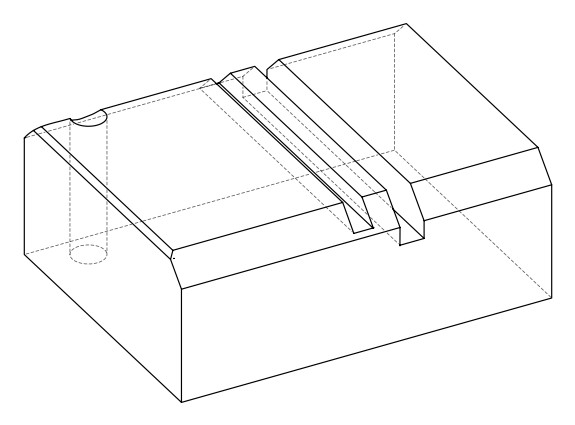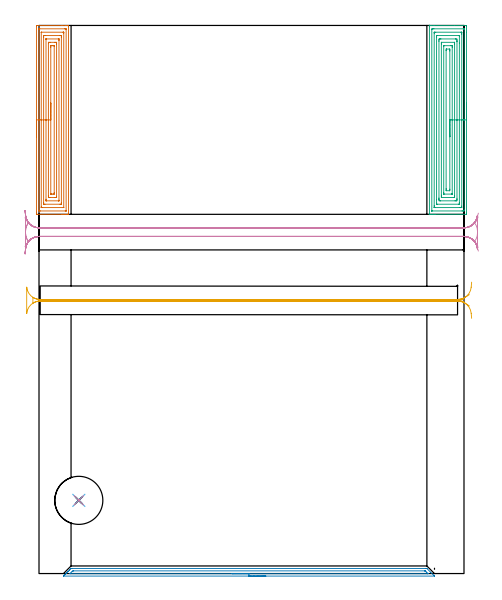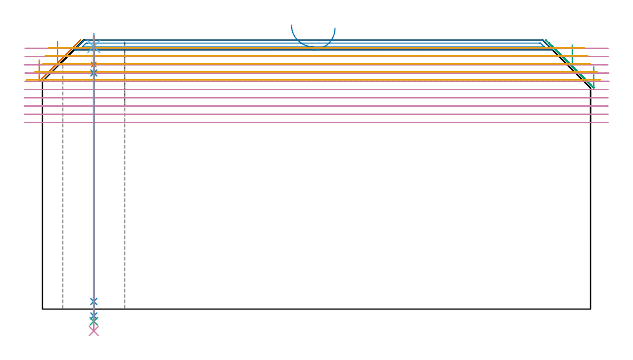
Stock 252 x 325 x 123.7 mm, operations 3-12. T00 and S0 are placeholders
(PLAN: 12 operations, 6 tool changes, 58.8 min)
(1 AREA_MILL | FG_CHAMFER_SURFACE | UGT0205_001 | 10.31 min | 35844 mm3)
(2 AREA_MILL_1 | FG_CHAMFER_SURFACE_1 | UGT0205_001 | 12.14 min | 48197 mm3)
(3 AREA_MILL_2 | FG_CHAMFER_SURFACE_2 | UGT0205_001 | 6.61 min | 21620 mm3)
(4 AREA_MILL_3 | FG_CHAMFER_SURFACE_3 | UGT0205_001 | 3.63 min | 2169 mm3)
(5 AREA_MILL_4 | FG_CHAMFER_SURFACE_4 | UGT0205_001 | 7.55 min | 29056 mm3)
(6 MILL_RECTANGULAR_SLOT | SLOT_RECTANGULAR | NXT0201_012 | Follow Part, ap 4, ae 75% | 11.59 min | 194804 mm3)
(7 MILL_RECTANGULAR_SLOT_1 | SLOT_RECTANGULAR_1 | NXT0201_012 | Follow Part, ap 4, ae 75% | 5.25 min | 71310 mm3)
(8 SPOT_DRILL | STEP1HOLE | NXT0321_9005460120000 | 0.05 min | 187 mm3)
(9 DRILL_BLIND_HOLE_INTO_CENTER | STEP1HOLE | NXT0301_046 | 0.05 min | 360 mm3)
(10 GUN_DRILL_THROUGH_HOLE | STEP1HOLE | UGT0307_003 | 0.57 min | 4341 mm3)
(11 SPADE_DRILL_TO_ENLARGE_THROUGH_HOLE | STEP1HOLE | UGT0306_009 | 0.53 min | 28232 mm3)
(12 DRILL_TO_ENLARGE_THROUGH_HOLE | STEP1HOLE | UGT0301_392 | 0.54 min | 44992 mm3)
(TOOL UGT0205_001 | Chamfer Mill 20 x 3 x 45 deg. | D20 FL50 Z2)
(TOOL NXT0201_012 | ENDMILL 16mm [2P460-1600-NA 1630] | D16 FL38 Z6)
(TOOL NXT0321_9005460120000 | NC Spot Drill, 142deg, 12mm, Carbide, Uncoated | D12 PA142 FL30 Z2)
(TOOL NXT0301_046 | Carbide Drill 7.5mm [860.1-0750-038A1-MM 2214] | D7.5 PA140 FL53 Z2)
(TOOL UGT0307_003 | Gun Drill 7 mm | D7 PA130 FL24 Z1)
(TOOL UGT0306_009 | Spade Drill 18.5mm | D18.5 PA132 FL10 Z2)
(TOOL UGT0301_392 | Twist Drill 28.5 mm | D28.5 PA118 FL165 Z2)
(OP 3 AREA_MILL_2)
G17 G21 G94 G90
T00 M6
G54
G17 G0 G90 X-1.5 Y259. S1061 M3
G43 Z133.7 H0
Z114.7
G94 G1 Y259.038 Z113.828 F250.
Y259.152 Z112.964
Y259.341 Z112.112
Y259.603 Z111.28
Y259.937 Z110.474
Y260.34 Z109.7
Y260.808 Z108.964
Y261.339 Z108.272
Y261.929 Z107.629
Y262.572 Z107.04
Y263.264 Z106.508
Y264. Z106.04
Y264.774 Z105.637
Y265.58 Z105.303
Y266.412 Z105.041
Y267.263 Z104.852
Y268.128 Z104.738
Y269. Z104.7
Y324.383
X-1.497 Y324.69 Z104.702
X-1.492 Y324.99 Z104.706
X-1.188 Y325. Z105.01
X13.623 Z119.818
X16.021 Z122.216
X16.701 Z122.9
X17.052 Z123.251
X17.448 Y324.993 Z123.639
X17.497 Y324.99 Z123.688
X17.5 Y324.829 Z123.7
Y213.17
X17.497 Y213.008 Z123.688
X17.488 Y213.006 Z123.679
X17.447 Y213.003 Z123.638
X17.052 Y213. Z123.251
X16.7 Z122.9
X16.021 Z122.216
X14.79 Z120.987
X14.238 Z120.433
X13.623 Z119.818
X-0.912 Y213.001 Z105.285
X-1.142 Y213.002 Z105.055
X-1.492 Y213.007 Z104.706
X-1.494 Y213.034 Z104.704
X-1.499 Y213.617 Z104.701
X-1.5 Y214.206 Z104.7
Y269.
X-0.086 Z106.114
X-0.085 Y322.727 Z106.115
X-0.084 Y322.857 Z106.116
X-0.08 Y322.943 Z106.12
X-0.077 Y322.992 Z106.123
X-0.07 Y322.993 Z106.13
X-0.021 Y322.996 Z106.179
X0.468 Y323. Z106.668
X15.13 Z121.33
X15.62 Y322.998 Z121.82
X16.021 Y322.992 Z122.221
X16.072 Y322.99 Z122.272
X16.08 Y322.791 Z122.28
X16.084 Y322.661 Z122.284
X16.085 Y322.596 Z122.285
X16.086 Y322.531 Z122.286
X16.085 Y215.273 Z122.285
X16.084 Y215.143 Z122.284
X16.08 Y215.057 Z122.28
X16.077 Y215.008 Z122.277
X16.07 Y215.007 Z122.27
X16.021 Y215.004 Z122.221
X15.532 Y215. Z121.732
X0.87 Z107.07
X0.38 Y215.001 Z106.58
X-0.021 Y215.008 Z106.179
X-0.072 Y215.01 Z106.128
X-0.08 Y215.208 Z106.12
X-0.084 Y215.338 Z106.116
X-0.085 Y215.403 Z106.115
X-0.086 Y215.469 Z106.114
Y269.
X1.328 Z107.528
X1.329 Y320.81 Z107.529
X1.331 Y320.918 Z107.531
X1.333 Y320.972 Z107.533
X1.335 Y320.99 Z107.535
X1.383 Y320.993 Z107.583
X1.573 Y320.999 Z107.773
X14.238 Y321. Z120.438
X14.428 Y320.999 Z120.628
X14.554 Y320.996 Z120.754
X14.654 Y320.99 Z120.854
X14.666 Y320.985 Z120.866
X14.668 Y320.978 Z120.868
X14.67 Y320.955 Z120.87
X14.671 Y320.81 Z120.871
X14.672 Y320.376 Z120.872
X14.671 Y217.19 Z120.871
X14.669 Y217.082 Z120.869
X14.667 Y217.028 Z120.867
X14.665 Y217.01 Z120.865
X14.617 Y217.007 Z120.817
X14.427 Y217.001 Z120.627
X1.762 Y217. Z107.962
X1.572 Y217.001 Z107.772
X1.446 Y217.004 Z107.646
X1.346 Y217.01 Z107.546
X1.334 Y217.015 Z107.534
X1.332 Y217.022 Z107.532
X1.33 Y217.045 Z107.53
X1.329 Y217.19 Z107.529
X1.328 Y217.624 Z107.528
Y269.
X2.743 Z108.943
Y318.13
X2.747 Y318.929 Z108.947
X2.749 Y318.979 Z108.949
X2.786 Y318.99 Z108.986
X2.893 Y318.995 Z109.093
X3.11 Y318.998 Z109.31
X3.544 Y319. Z109.744
X12.456 Z118.656
X12.9 Y318.998 Z119.1
X13.11 Y318.995 Z119.31
X13.214 Y318.99 Z119.414
X13.251 Y318.981 Z119.451
X13.257 Y318.13 Z119.457
Y219.87
X13.253 Y219.071 Z119.453
X13.251 Y219.021 Z119.451
X13.214 Y219.01 Z119.414
X13.107 Y219.006 Z119.307
X12.89 Y219.002 Z119.09
X12.456 Y219. Z118.656
X3.544 Z109.744
X3.1 Y219.002 Z109.3
X2.89 Y219.005 Z109.09
X2.786 Y219.01 Z108.986
X2.749 Y219.018 Z108.949
X2.743 Y219.87 Z108.943
Y269.
X4.157 Z110.357
Y316.622
X4.16 Y316.901 Z110.36
X4.163 Y316.98 Z110.363
X4.165 Y316.991 Z110.365
X4.17 Y316.995 Z110.37
X4.19 Y316.998 Z110.39
X4.271 Y316.999 Z110.471
X4.435 Y317. Z110.635
X11.565 Y316.999 Z117.765
X11.805 Y316.997 Z118.005
X11.834 Y316.99 Z118.034
X11.837 Y316.983 Z118.037
X11.84 Y316.961 Z118.04
X11.843 Y316.344 Z118.043
Y316.065
Y221.378
X11.84 Y221.099 Z118.04
X11.837 Y221.02 Z118.037
X11.835 Y221.009 Z118.035
X11.83 Y221.005 Z118.03
X11.81 Y221.002 Z118.01
X11.729 Y221.001 Z117.929
X11.565 Y221. Z117.765
X4.435 Y221.001 Z110.635
X4.195 Y221.003 Z110.395
X4.166 Y221.01 Z110.366
X4.163 Y221.017 Z110.363
X4.16 Y221.039 Z110.36
X4.157 Y221.656 Z110.357
Y221.935
Y269.
X5.571 Z111.771
Y314.312
X5.572 Y314.557 Z111.772
X5.575 Y314.881 Z111.775
X5.578 Y314.96 Z111.778
X5.581 Y314.99 Z111.781
X5.629 Y314.993 Z111.829
X5.777 Y314.998 Z111.977
X6.218 Y315. Z112.418
X6.667 Z112.867
X9.341 Z115.541
X9.782 Y314.999 Z115.982
X10.235 Y314.997 Z116.435
X10.391 Y314.99 Z116.591
X10.422 Y314.986 Z116.622
X10.424 Y314.93 Z116.624
X10.427 Y314.804 Z116.627
X10.428 Y314.557 Z116.628
X10.429 Y313.909 Z116.629
Y223.688
X10.428 Y223.443 Z116.628
X10.425 Y223.119 Z116.625
X10.422 Y223.04 Z116.622
X10.419 Y223.01 Z116.619
X10.371 Y223.007 Z116.571
X10.222 Y223.002 Z116.422
X9.782 Y223. Z115.982
X9.333 Z115.533
X6.659 Z112.859
X6.218 Y223.001 Z112.418
X5.765 Y223.003 Z111.965
X5.609 Y223.01 Z111.809
X5.578 Y223.014 Z111.778
X5.576 Y223.07 Z111.776
X5.573 Y223.196 Z111.773
X5.572 Y223.443 Z111.772
X5.571 Y224.091 Z111.771
Y269.
X6.985 Z113.185
X6.986 Y312.001 Z113.186
X6.99 Y312.77 Z113.19
X6.992 Y312.888 Z113.192
X7.001 Y312.99 Z113.201
X7.109 Y312.992 Z113.309
X7.772 Y312.999 Z113.972
X8.891 Z115.091
X8.967 Y312.997 Z115.167
X8.994 Y312.994 Z115.194
X9.005 Y312.991 Z115.205
X9.008 Y312.975 Z115.208
X9.012 Y312.894 Z115.212
X9.014 Y312.77 Z115.214
X9.015 Y312.647 Z115.215
X9.014 Y225.999 Z115.214
X9.01 Y225.229 Z115.21
X9.008 Y225.112 Z115.208
X8.999 Y225.01 Z115.199
X8.891 Y225.008 Z115.091
X8.228 Y225.001 Z114.428
X7.109 Z113.309
X7.033 Y225.003 Z113.233
X7.006 Y225.006 Z113.206
X6.995 Y225.009 Z113.195
X6.992 Y225.025 Z113.192
X6.988 Y225.106 Z113.188
X6.986 Y225.229 Z113.186
X6.985 Y225.353 Z113.185
Y269.
Y269.871 Z113.223
Y270.736 Z113.337
Y271.588 Z113.526
Y272.42 Z113.788
Y273.226 Z114.122
Y274. Z114.525
Y274.736 Z114.994
Y275.428 Z115.525
Y276.071 Z116.114
Y276.66 Z116.757
Y277.191 Z117.45
Y277.66 Z118.185
Y278.063 Z118.959
Y278.397 Z119.765
Y278.659 Z120.597
Y278.848 Z121.449
Y278.962 Z122.314
Y279. Z123.185
G0 Z133.7
M5
M2
(OP 4 AREA_MILL_3)
G17 G21 G94 G90
T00 M6
G54
G17 G0 G90 X134.5 Y-1.5 S1061 M3
G43 Z133.7 H0
Z129.2
G94 G1 X134.462 Z128.328 F250.
X134.348 Z127.464
X134.159 Z126.612
X133.897 Z125.78
X133.563 Z124.974
X133.16 Z124.2
X132.692 Z123.464
X132.16 Z122.772
X131.571 Z122.129
X130.928 Z121.54
X130.236 Z121.008
X129.5 Z120.54
X128.726 Z120.137
X127.92 Z119.803
X127.088 Z119.541
X126.236 Z119.352
X125.372 Z119.238
X124.5 Z119.2
X14.646 Y-1.499
X14.516 Y-1.495 Z119.203
X14.547 Y-1.459 Z119.239
X14.666 Y-1.334 Z119.364
X15.112 Y-0.886 Z119.811
X15.275 Y-0.723 Z119.972
X15.559 Y-0.441 Z120.259
X15.572 Y-0.428 Z120.272
X16.158 Y0.161 Z120.856
X16.452 Y0.452 Z121.152
X17.042 Y1.045 Z121.74
X17.363 Y1.363 Z122.063
X17.926 Y1.928 Z122.624
X18.285 Y2.285 Z122.985
X18.963 Y2.963 Z123.662
X19.005 Y2.998 Z123.685
X19.577 Y3. Z123.7
X229.423
X229.995 Y2.998 Z123.685
X230.038 Y2.963 Z123.662
X232.252 Y0.75 Z121.447
X234.019 Y-1.017 Z119.679
X234.392 Y-1.392 Z119.308
X234.459 Y-1.459 Z119.241
X234.483 Y-1.485 Z119.215
X234.484 Y-1.495 Z119.204
X234.483 Y-1.5 Z119.2
X124.5
Y-0.086 Z120.614
X18.684 Y-0.085 Z120.615
X18.635
X18.391 Y-0.079 Z120.621
X18.416 Y-0.045 Z120.655
X18.502 Y0.047 Z120.747
X18.593 Y0.142 Z120.842
X18.684 Y0.235 Z120.935
X19.577 Y1.126 Z121.826
X19.838 Y1.376 Z122.076
X20.053 Y1.579 Z122.279
X20.47 Y1.585 Z122.285
X20.519
X228.578 Y1.586 Z122.286
X228.789 Y1.584 Z122.284
X228.894 Y1.581 Z122.281
X228.943 Y1.579 Z122.279
X229.029 Y1.509 Z122.209
X229.423 Y1.125 Z121.825
X229.8 Y0.75 Z121.45
X230.316 Y0.234 Z120.934
X230.522 Y0.025 Z120.725
X230.609 Y-0.068 Z120.632
X230.618 Y-0.08 Z120.62
X230.614 Y-0.081 Z120.619
X230.573 Y-0.084 Z120.616
X230.488 Y-0.085 Z120.615
X230.316 Y-0.086 Z120.614
X124.5
X123.628 Z120.652
X122.764 Z120.766
X121.912 Z120.955
X121.08 Z121.217
X120.274 Z121.551
X119.5 Z121.954
X118.764 Z122.423
X118.072 Z122.954
X117.429 Z123.543
X116.84 Z124.186
X116.308 Z124.878
X115.84 Z125.614
X115.437 Z126.388
X115.103 Z127.194
X114.841 Z128.026
X114.652 Z128.878
X114.538 Z129.743
X114.5 Z130.614
G0 Z133.7
M5
M2
(OP 5 AREA_MILL_4)
G17 G21 G94 G90
T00 M6
G54
G17 G0 G90 X253.5 Y279. S1061 M3
G43 Z133.7 H0
Z111.7
G94 G1 Y278.962 Z110.828 F250.
Y278.848 Z109.964
Y278.659 Z109.112
Y278.397 Z108.28
Y278.063 Z107.474
Y277.66 Z106.7
Y277.192 Z105.964
Y276.66 Z105.272
Y276.071 Z104.629
Y275.428 Z104.04
Y274.736 Z103.508
Y274. Z103.04
Y273.226 Z102.637
Y272.42 Z102.303
Y271.588 Z102.041
Y270.736 Z101.852
Y269.872 Z101.738
Y269. Z101.7
Y213.617
X253.496 Y213.162 Z101.702
X253.492 Y213.01 Z101.706
X253.336 Y213. Z101.861
X235.185 Z120.01
X234.577 Z120.617
X234.032 Z121.165
X233.697 Z121.5
X233.152 Z122.044
X232.816 Z122.379
X232.145 Z123.055
X231.832 Z123.367
X231.613 Z123.581
X231.498 Y213.002 Z123.692
Y213.003 Z123.693
X231.5 Y213.17 Z123.7
Y324.83
X231.498 Y324.997 Z123.693
Y325. Z123.692
X231.832 Z123.367
X232.145 Z123.055
X232.816 Z122.379
X234.032 Z121.165
X234.577 Z120.617
X246.325 Z108.872
X253.064 Z102.133
X253.339 Y324.998 Z101.859
X253.492 Y324.99 Z101.706
X253.499 Y324.835 Z101.699
X253.5 Y324.383 Z101.7
Y320.922
Y269.
X252.086 Z103.114
X252.085 Y215.504 Z103.115
X252.084 Y215.404 Z103.116
X252.079 Y215.017 Z103.121
X251.696 Y215.005 Z103.504
X251.303 Y215.002 Z103.897
X250.821 Y215. Z104.379
X233.005 Y215.001 Z122.195
X232.974 Y215.002 Z122.226
X232.942 Y215.006 Z122.258
X232.921 Y215.01 Z122.279
X232.92 Y215.035 Z122.28
X232.915 Y215.303 Z122.285
Y322.496
X232.916 Y322.596 Z122.284
X232.921 Y322.983 Z122.279
X233.304 Y322.995 Z121.896
X233.697 Y322.998 Z121.503
X234.179 Y323. Z121.021
X251.995 Y322.999 Z103.205
X252.026 Y322.998 Z103.174
X252.058 Y322.994 Z103.142
X252.079 Y322.99 Z103.121
X252.08 Y322.965 Z103.12
X252.085 Y322.697 Z103.115
X252.086 Y269. Z103.114
X250.672 Z104.528
X250.671 Y217.832 Z104.529
X250.669 Y217.19 Z104.531
X250.667 Y217.065 Z104.533
X250.664 Y217.011 Z104.536
X250.606 Y217.005 Z104.594
X250.423 Y217.002 Z104.777
X249.73 Y217. Z105.47
X234.764 Y217.001 Z120.436
X234.577 Y217.003 Z120.623
X234.39 Y217.008 Z120.81
X234.342 Y217.01 Z120.858
X234.335 Y217.041 Z120.865
X234.332 Y217.106 Z120.868
X234.33 Y217.19 Z120.87
X234.329 Y217.442 Z120.871
X234.328 Y218.083 Z120.872
X234.329 Y320.168 Z120.871
X234.331 Y320.81 Z120.869
X234.333 Y320.935 Z120.867
X234.335 Y320.989 Z120.865
X234.394 Y320.995 Z120.806
X234.577 Y320.998 Z120.623
X235.27 Y321. Z119.93
X250.236 Z104.964
X250.423 Y320.997 Z104.777
X250.61 Y320.992 Z104.59
X250.658 Y320.99 Z104.542
X250.665 Y320.959 Z104.535
X250.668 Y320.894 Z104.532
X250.67 Y320.81 Z104.53
X250.671 Y320.558 Z104.529
X250.672 Y319.917 Z104.528
Y269.
X249.257 Z105.943
Y219.87
X249.254 Y219.27 Z105.946
X249.25 Y219.066 Z105.95
X249.245 Y219.01 Z105.955
X249.198 Y219.007 Z106.002
X249.091 Y219.004 Z106.109
X248.662 Y219. Z106.538
X236.314 Z118.886
X235.907 Y219.004 Z119.293
X235.806 Y219.007 Z119.394
X235.759 Y219.01 Z119.441
X235.75 Y219.038 Z119.45
X235.748 Y219.134 Z119.452
X235.744 Y219.579 Z119.456
X235.743 Y221.656 Z119.457
Y318.13
X235.746 Y318.73 Z119.454
X235.75 Y318.934 Z119.45
X235.755 Y318.99 Z119.445
X235.802 Y318.993 Z119.398
X235.909 Y318.996 Z119.291
X236.338 Y319. Z118.862
X248.685 Z106.515
X249.093 Y318.996 Z106.107
X249.194 Y318.993 Z106.006
X249.241 Y318.99 Z105.959
X249.25 Y318.963 Z105.95
X249.252 Y318.867 Z105.948
X249.256 Y318.421 Z105.944
X249.257 Y314.493 Z105.943
Y269.
X247.843 Z107.357
Y222.488
X247.839 Y221.656 Z107.361
X247.837 Y221.601 Z107.363
X247.782 Y221.01 Z107.418
X247.545 Y221.004 Z107.655
X246.902 Y221.001 Z108.298
X246.668 Y221. Z108.532
X238.098 Y221.001 Z117.102
X237.863 Y221.002 Z117.337
X237.218 Y221.01 Z117.982
X237.163 Y221.656 Z118.037
X237.16 Y221.715 Z118.04
X237.157 Y222.55 Z118.043
Y222.612
Y315.512
X237.161 Y316.344 Z118.039
X237.163 Y316.399 Z118.037
X237.218 Y316.99 Z117.982
X237.455 Y316.996 Z117.745
X238.098 Y316.999 Z117.102
X238.332 Y317. Z116.868
X246.902 Y316.999 Z108.298
X247.137 Z108.063
X247.782 Y316.99 Z107.418
X247.837 Y316.344 Z107.363
X247.84 Y316.285 Z107.36
X247.843 Y315.45 Z107.357
Y315.388
Y269.
X246.429 Z108.771
Y223.923
X246.428 Y223.443 Z108.772
X246.424 Y223.034 Z108.776
X246.422 Y223.011 Z108.778
X246.403 Y223.007 Z108.797
X246.349 Y223.003 Z108.851
X246.24 Y223.001 Z108.96
X238.717 Z116.483
X238.639 Y223.003 Z116.561
X238.594 Y223.008 Z116.606
X238.578 Y223.012 Z116.622
X238.576 Y223.031 Z116.624
X238.572 Y223.443 Z116.628
X238.571 Y223.856 Z116.629
Y224.336
Y314.077
X238.572 Y314.557 Z116.628
X238.576 Y314.966 Z116.624
X238.578 Y314.989 Z116.622
X238.597 Y314.993 Z116.603
X238.651 Y314.997 Z116.549
X238.76 Y314.999 Z116.44
X246.283 Z108.917
X246.361 Y314.997 Z108.839
X246.406 Y314.992 Z108.794
X246.422 Y314.988 Z108.778
X246.424 Y314.969 Z108.776
X246.428 Y314.557 Z108.772
X246.429 Y314.144 Z108.771
Y313.664
Y269.
X245.015 Z110.185
X245.014 Y225.23 Z110.186
X245.013 Y225.038 Z110.187
X245.011 Y225.016 Z110.189
X245.01 Y225.012 Z110.19
X244.984 Y225.009 Z110.216
X244.864 Y225.003 Z110.336
X244.713 Y225.001 Z110.487
X244.487 Y225. Z110.713
X240.084 Y225.001 Z115.116
X240.023 Y225.005 Z115.177
X240.004 Y225.009 Z115.196
X239.992 Y225.014 Z115.208
X239.99 Y225.039 Z115.21
X239.987 Y225.1 Z115.213
X239.986 Y225.23 Z115.214
X239.985 Y225.995 Z115.215
X239.986 Y312.77 Z115.214
X239.987 Y312.962 Z115.213
X239.989 Y312.984 Z115.211
X239.99 Y312.988 Z115.21
X240.016 Y312.991 Z115.184
X240.136 Y312.997 Z115.064
X240.287 Y312.999 Z114.913
X240.513 Y313. Z114.687
X244.261 Z110.939
X244.916 Y312.999 Z110.284
X244.977 Y312.995 Z110.223
X244.996 Y312.991 Z110.204
X245.008 Y312.986 Z110.192
X245.01 Y312.961 Z110.19
X245.013 Y312.9 Z110.187
X245.014 Y312.77 Z110.186
X245.015 Y312.005 Z110.185
Y269.
X243.6 Z111.6
Y227.909
X243.599 Y227.687 Z111.601
X243.593 Y227.016 Z111.607
X243.395 Y227.001 Z111.805
X243.38 Y227. Z111.82
X241.62 Y227.001 Z113.58
X241.407 Y227.016 Z113.793
X241.403 Y227.236 Z113.797
X241.4 Y227.909 Z113.8
Y228.133
Y310.091
X241.401 Y310.313 Z113.799
X241.407 Y310.984 Z113.793
X241.604 Y310.999 Z113.596
X241.62 Y311. Z113.58
X243.38 Y310.999 Z111.82
X243.593 Y310.984 Z111.607
X243.597 Y310.764 Z111.603
X243.6 Y310.091 Z111.6
Y309.867
Y269.
Y268.128 Z111.638
Y267.264 Z111.751
Y266.412 Z111.94
Y265.58 Z112.203
Y264.774 Z112.536
Y264. Z112.939
Y263.264 Z113.408
Y262.572 Z113.939
Y261.929 Z114.528
Y261.34 Z115.172
Y260.808 Z115.864
Y260.34 Z116.6
Y259.937 Z117.373
Y259.603 Z118.179
Y259.341 Z119.011
Y259.152 Z119.863
Y259.038 Z120.728
Y259. Z121.6
G0 Z133.7
M5
M2
(OP 6 MILL_RECTANGULAR_SLOT)
G17 G21 G94 G90
T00 M6
G54
G17 G0 G90 X260.12 Y210.342 S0 M3
G43 Z133.793 H1
Z119.91
G94 G1 X258.245 Y208. F250.
G2 X252. Y205. R8. F500.
G1 X0.
G2 X-6.245 Y208. R8.
G3 X-8. Y203.001 R8.
G1 Y201.9
G3 X-6.245 Y196.9 R8.
G2 X0. Y199.9 R8.
G1 X252.
G2 X258.245 Y196.9 R8.
G1 X260.12 Y194.558 F250.
G0 Y210.342 Z116.12
G1 X258.245 Y208.
G2 X252. Y205. R8. F500.
G1 X0.
G2 X-6.245 Y208. R8.
G3 X-8. Y203.001 R8.
G1 Y201.9
G3 X-6.245 Y196.9 R8.
G2 X0. Y199.9 R8.
G1 X252.
G2 X258.245 Y196.9 R8.
G1 X260.12 Y194.558 F250.
G0 Z133.793
X-8.299 Y193.933
Z112.33
G1 X-6.607 Y196.411
G2 X0. Y199.9 R8. F500.
G1 X252.
G2 X258.245 Y196.9 R8.
G3 X260. Y201.905 R8.
G1 Y203.
G3 X258.245 Y208. R8.
G2 X252. Y205. R8.
G1 X0.
G2 X-6.611 Y208.495 R8.
G1 X-8.3 Y210.974 F250.
G0 Z133.793
X260.406 Y211.471
Z108.54
G1 X258.867 Y208.896
G2 X252. Y205. R8. F500.
G1 X0.
G2 X-7.559 Y210.382 R8.
G1 X-7.588 Y210.391
G3 X-8. Y207.857 R8.
G1 Y197.052
G3 X-7.586 Y194.513 R8.
G1 X-7.558 Y194.522
G2 X0. Y199.9 R8.
G1 X252.
G2 X258.867 Y196.004 R8.
G1 X260.406 Y193.429 F250.
G0 X260.517 Y213.684 Z104.75
G1 X259.691 Y210.8
G2 X252. Y205. R8. F500.
G1 X0.
G2 X-7.97 Y212.308 R8.
G1 X-8.
Y192.592
X-7.97
G2 X0. Y199.9 R8.
G1 X252.
G2 X259.692 Y194.1 R8.
G1 X260.517 Y191.216 F250.
G0 Z133.793
X-8.23 Y189.603
Z100.96
G1 X-7.97 Y192.592
G2 X0. Y199.9 R8. F500.
G1 X252.
G2 X259.97 Y192.592 R8.
G1 X260.
Y212.308
X259.97
G2 X252. Y205. R8.
G1 X0.
G2 X-7.97 Y212.308 R8.
G1 X-8.23 Y215.297 F250.
G0 Y189.603 Z97.17
G1 X-7.97 Y192.592
G2 X0. Y199.9 R8. F500.
G1 X252.
G2 X259.97 Y192.592 R8.
G1 X260.
Y212.308
X259.97
G2 X252. Y205. R8.
G1 X0.
G2 X-7.97 Y212.308 R8.
G1 X-8.23 Y215.297 F250.
G0 Y189.603 Z93.38
G1 X-7.97 Y192.592
G2 X0. Y199.9 R8. F500.
G1 X252.
G2 X259.97 Y192.592 R8.
G1 X260.
Y212.308
X259.97
G2 X252. Y205. R8.
G1 X0.
G2 X-7.97 Y212.308 R8.
G1 X-8.23 Y215.297 F250.
G0 Y189.603 Z89.59
G1 X-7.97 Y192.592
G2 X0. Y199.9 R8. F500.
G1 X252.
G2 X259.97 Y192.592 R8.
G1 X260.
Y212.308
X259.97
G2 X252. Y205. R8.
G1 X0.
G2 X-7.97 Y212.308 R8.
G1 X-8.23 Y215.297 F250.
G0 Y189.603 Z85.8
G1 X-7.97 Y192.592
G2 X0. Y199.9 R8. F500.
G1 X252.
G2 X259.97 Y192.592 R8.
G1 X260.
Y212.308
X259.97
G2 X252. Y205. R8.
G1 X0.
G2 X-7.97 Y212.308 R8.
G1 X-8.23 Y215.297 F250.
G0 Z133.793
M5
M2
(OP 7 MILL_RECTANGULAR_SLOT_1)
G17 G21 G94 G90
T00 M6
G54
G17 G0 G90 X249.222 Y162.5 S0 M3
G43 Z133.793 H1
Z120.115
G94 G1 X246.222 F250.
X2.796 F500.
G3 X2.795 Y161.6 R8.
G1 X246.222
X249.222 F250.
G0 X250.8 Y162.5 Z116.436
G1 X247.8
X1.2 F500.
Y161.6
X247.8
X250.8 F250.
G0 X251.933 Y162.767 Z112.757
G1 X248.942 Y162.526
G2 X248.3 Y162.5 R8. F500.
G1 X0.7
G2 X0.058 Y162.526 R8.
G1 Y161.574
G2 X0.7 Y161.6 R8.
G1 X248.3
G2 X248.942 Y161.574 R8.
G1 X251.933 Y161.333 F250.
G0 Z133.793
X255.146 Y165.388
Z109.079
G1 X252.621 Y163.767
G2 X248.3 Y162.5 R8. F500.
G1 X0.7
G2 X-3.621 Y163.767 R8.
G1 Y160.333
G2 X0.7 Y161.6 R8.
G1 X248.3
G2 X252.621 Y160.333 R8.
G1 X255.146 Y158.712 F250.
G0 Z133.793
X256.533 Y172.784
Z105.4
G1 X256.269 Y169.795
G2 X248.3 Y162.5 R8. F500.
G1 X0.7
G2 X-7.266 Y169.761 R8.
G1 X-7.296 Y169.76
X-7.299 Y154.305
X-7.269
G2 X0.7 Y161.6 R8.
G1 X248.3
G2 X256.267 Y154.323 R8.
G1 X256.538 Y151.335 F250.
G0 Z133.793
M5
M2
(OP 8 SPOT_DRILL)
G17 G21 G94 G90
T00 M6
G54
G17 G0 G90 X23.6 Y43.4 S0 M3
G43 Z133.7 H0
G94 G81 G98 Z120.7 F250. R126.7
G80
M5
M2
(OP 9 DRILL_BLIND_HOLE_INTO_CENTER)
G17 G21 G94 G90
T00 M6
G54
G17 G0 G90 X23.6 Y43.4 S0 M3
G43 Z133.7 H1
G94 G81 G98 Z112.45 F250. R125.7
G80
M5
M2
(OP 10 GUN_DRILL_THROUGH_HOLE)
G17 G21 G94 G90
T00 M6
G54
G17 G0 G90 X23.6 Y43.4 M8
G43 Z133.7 H0
Z120.564
S716 M3
G94 G1 Z108.592 F125. M26
G4 X.084
Z3.5 F250.
G4 X.084
Z-3.132 F125.
G4 X.084
M5
M9
G0 Z120.564
Z133.7
M2
(OP 11 SPADE_DRILL_TO_ENLARGE_THROUGH_HOLE)
G17 G21 G94 G90
T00 M6
G54
G17 G0 G90 X23.6 Y43.4 S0 M3
G43 Z133.7 H0
G94 G73 G98 Z-5.618 F250. Q18.474 R125.7
G80
M5
M2
(OP 12 DRILL_TO_ENLARGE_THROUGH_HOLE)
G17 G21 G94 G90
T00 M6
G54
G17 G0 G90 X23.6 Y43.4 S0 M3
G43 Z133.7 H0
G94 G73 G98 Z-10.062 F250. Q26.752 R125.7
G80
M5
M2
